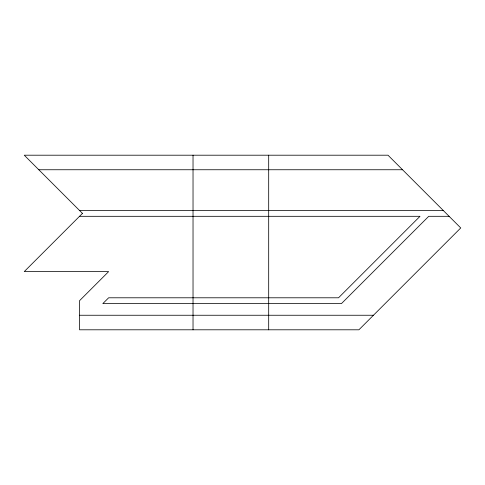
<?xml version="1.0" encoding="UTF-8"?>
<svg xmlns="http://www.w3.org/2000/svg" width="485" height="485" viewBox="0 0 485 485"><rect width="100%" height="100%" fill="white"/><g stroke="black" fill="none" stroke-linecap="round" stroke-linejoin="round"><path stroke-width="0.73" d="M38.8 169.75L402.55 169.75M79.54 210.49L443.29 210.49M79.54 216.31L420.01 216.31L338.53 297.79L108.64 297.79L102.82 303.61L341.44 303.61L428.74 216.31L449.11 216.31M79.54 315.25L373.45 315.25M268.69 155.2L268.69 329.8M193.03 155.2L193.03 329.8M82.45 213.4L24.25 271.6L108.64 271.6L79.54 300.7L79.54 329.8L358.9 329.8L460.75 227.95L388 155.2L24.25 155.2L82.45 213.4"/></g></svg>
